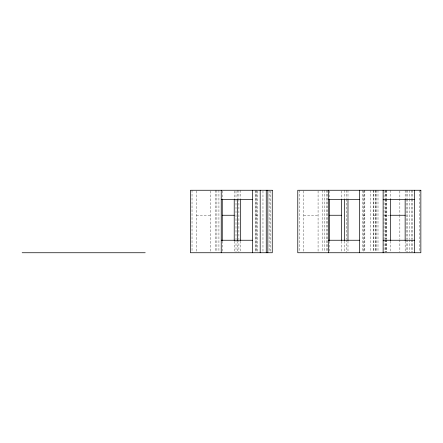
<?xml version="1.0" encoding="UTF-8"?>
<svg xmlns="http://www.w3.org/2000/svg" width="443" height="443" viewBox="0 0 443 443"><rect width="100%" height="100%" fill="white"/><g stroke="black" fill="none" stroke-linecap="round" stroke-linejoin="round"><path stroke-width="0.33" stroke-dasharray="2.21 1.66" d="M196.387 215.254L210.763 215.254M255.976 215.254L257.538 215.254M303.704 215.254L318.074 215.254M363.288 215.254L364.849 215.254M373.709 215.254L375.271 215.254M384.009 215.254L389.524 215.254M419.288 190.257L419.288 252.056M412.555 190.257L412.555 198.497M412.555 199.184L412.555 239.01M412.555 239.696L412.555 252.056M411.303 190.257L411.303 198.497M411.303 199.184L411.303 239.01M411.303 239.696L411.303 252.056M409.742 190.257L409.742 198.497M409.742 199.184L409.742 239.01M409.742 239.696L409.742 252.056M407.422 190.257L407.422 198.497M407.422 199.184L407.422 239.01M407.422 239.696L407.422 252.056M406.115 190.257L406.115 198.497M406.115 199.184L406.115 239.01M406.115 239.696L406.115 252.056M405.146 190.257L405.146 199.04M405.146 241.07L405.146 252.061M399.857 190.933L399.857 214.578M399.857 215.254L399.857 239.109M399.857 239.79L399.857 252.061M390.516 190.257L390.516 199.04M390.516 241.07L390.516 252.061M386.778 190.257L386.778 198.497M386.778 199.184L386.778 239.01M386.778 239.696L386.778 252.056M386.75 190.257L386.75 198.497M386.75 199.184L386.75 239.01M386.75 239.696L386.75 252.056M385.471 190.257L385.471 198.497M385.471 199.184L385.471 239.01M385.471 239.696L385.471 252.056M385.438 190.257L385.438 198.497M385.438 199.184L385.438 239.01M385.438 239.696L385.438 252.056M384.009 190.933L384.009 239.109M384.009 239.79L384.009 252.061M377.995 190.257L377.995 252.056M376.434 190.257L376.434 252.056M375.271 190.257L375.271 252.061M375.132 190.257L375.132 252.056M373.709 190.257L373.709 252.061M373.571 190.257L373.571 252.056M370.282 190.257L370.282 252.056M364.849 190.257L364.849 252.061M364.096 190.257L364.096 252.056M363.288 190.933L363.288 252.061M362.535 190.257L362.535 252.056M347.988 190.257L347.988 198.497M347.988 241.07L347.988 252.056M346.232 190.257L346.232 198.497M346.232 199.184L346.232 239.01M346.232 239.696L346.232 252.056M344.671 190.257L344.671 198.497M344.671 241.07L344.671 252.056M341.536 190.933L341.536 199.04M341.536 241.153L341.536 252.061M329.57 190.933L329.57 199.04M329.57 241.153L329.57 252.061M327.798 190.257L327.798 252.056M326.236 190.257L326.236 252.056M324.198 190.257L324.198 252.056M322.637 190.257L322.637 252.056M318.074 190.933L318.074 252.061M303.704 190.933L303.704 252.061M299.335 190.257L299.335 252.056M270.679 190.944L270.679 252.056M269.117 190.257L269.117 252.056M262.97 190.944L262.97 252.056M257.538 190.933L257.538 252.061M256.785 190.257L256.785 252.056M255.976 190.933L255.976 252.061M255.218 190.257L255.218 252.056M240.676 190.257L240.676 198.497M240.676 241.07L240.676 252.056M238.915 190.257L238.915 198.497M238.915 199.184L238.915 239.01M238.915 239.696L238.915 252.056M237.354 190.257L237.354 198.497M237.354 241.07L237.354 252.056M236.003 190.944L236.003 198.497M236.003 199.184L236.003 239.01M236.003 239.696L236.003 252.056M234.225 190.933L234.225 199.04M234.225 241.153L234.225 252.061M222.253 190.933L222.253 199.04M222.253 241.153L222.253 252.061M218.925 190.257L218.925 252.056M216.887 190.257L216.887 252.056M215.326 190.257L215.326 252.056M210.763 190.933L210.763 252.061M196.387 190.933L196.387 252.061M192.024 190.257L192.024 252.056"/><path stroke-width="0.66" d="M221.223 199.632L252.36 199.632M328.54 199.632L359.672 199.632M383.123 199.632L414.51 199.632M222.253 215.254L234.225 215.254M329.57 215.254L341.536 215.254M390.516 215.254L405.146 215.254M221.223 240.244L252.36 240.244M328.54 240.244L359.672 240.244M383.123 240.244L414.51 240.244M22.15 252.743L145.226 252.743M414.51 190.257L414.51 252.743M405.146 199.715L405.146 240.471M390.516 199.715L390.516 240.471M383.123 190.257L383.123 252.743M359.672 190.257L359.672 252.743M347.988 199.871L347.988 240.383M344.671 199.871L344.671 240.383M341.536 199.715L341.536 240.471M329.57 199.715L329.57 240.471M328.54 190.257L328.54 252.743M267.821 190.257L267.821 252.743M266.26 190.257L266.26 252.743M260.191 190.257L260.191 252.743M252.36 190.257L252.36 252.743M240.676 199.871L240.676 240.383M237.354 199.871L237.354 240.383M234.225 199.715L234.225 240.471M222.253 199.715L222.253 240.471M221.223 190.257L221.223 252.743M272.251 190.257L190.462 190.257L190.462 252.743L272.251 252.743L272.251 190.257M420.85 190.257L297.774 190.257L297.774 252.743L420.85 252.743L420.85 190.257"/></g></svg>
